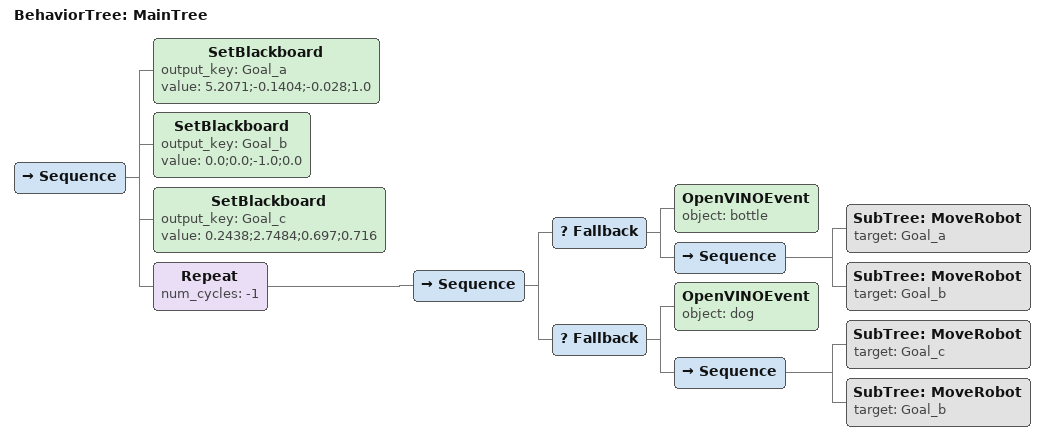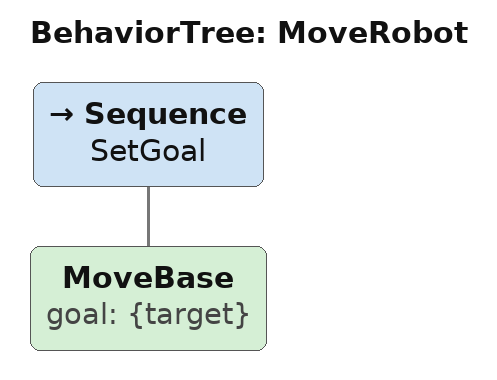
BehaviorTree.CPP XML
<root main_tree_to_execute = "MainTree">
    <BehaviorTree ID="MainTree">
        <Sequence>
            <SetBlackboard output_key="Goal_a" value="5.2071;-0.1404;-0.028;1.0" />
            <SetBlackboard output_key="Goal_b" value="0.0;0.0;-1.0;0.0" />
            <SetBlackboard output_key="Goal_c" value="0.2438;2.7484;0.697;0.716" />
            <Repeat num_cycles="-1">
                <Sequence>
                    <Fallback>
                        <OpenVINOEvent object="bottle"/>
                        <Sequence>
                            <SubTree ID="MoveRobot" target="Goal_a" />
                            <SubTree ID="MoveRobot" target="Goal_b" />
                        </Sequence>
                    </Fallback>
                    <Fallback>
                        <OpenVINOEvent object="dog"/>
                        <Sequence>
                            <SubTree ID="MoveRobot" target="Goal_c" />
                            <SubTree ID="MoveRobot" target="Goal_b" />
                        </Sequence>
                    </Fallback>
                </Sequence>
            </Repeat>
        </Sequence>
    </BehaviorTree>

    <BehaviorTree ID="MoveRobot">
        <Sequence name="SetGoal">
            <MoveBase goal="{target}" />
        </Sequence>
    </BehaviorTree>
</root>
